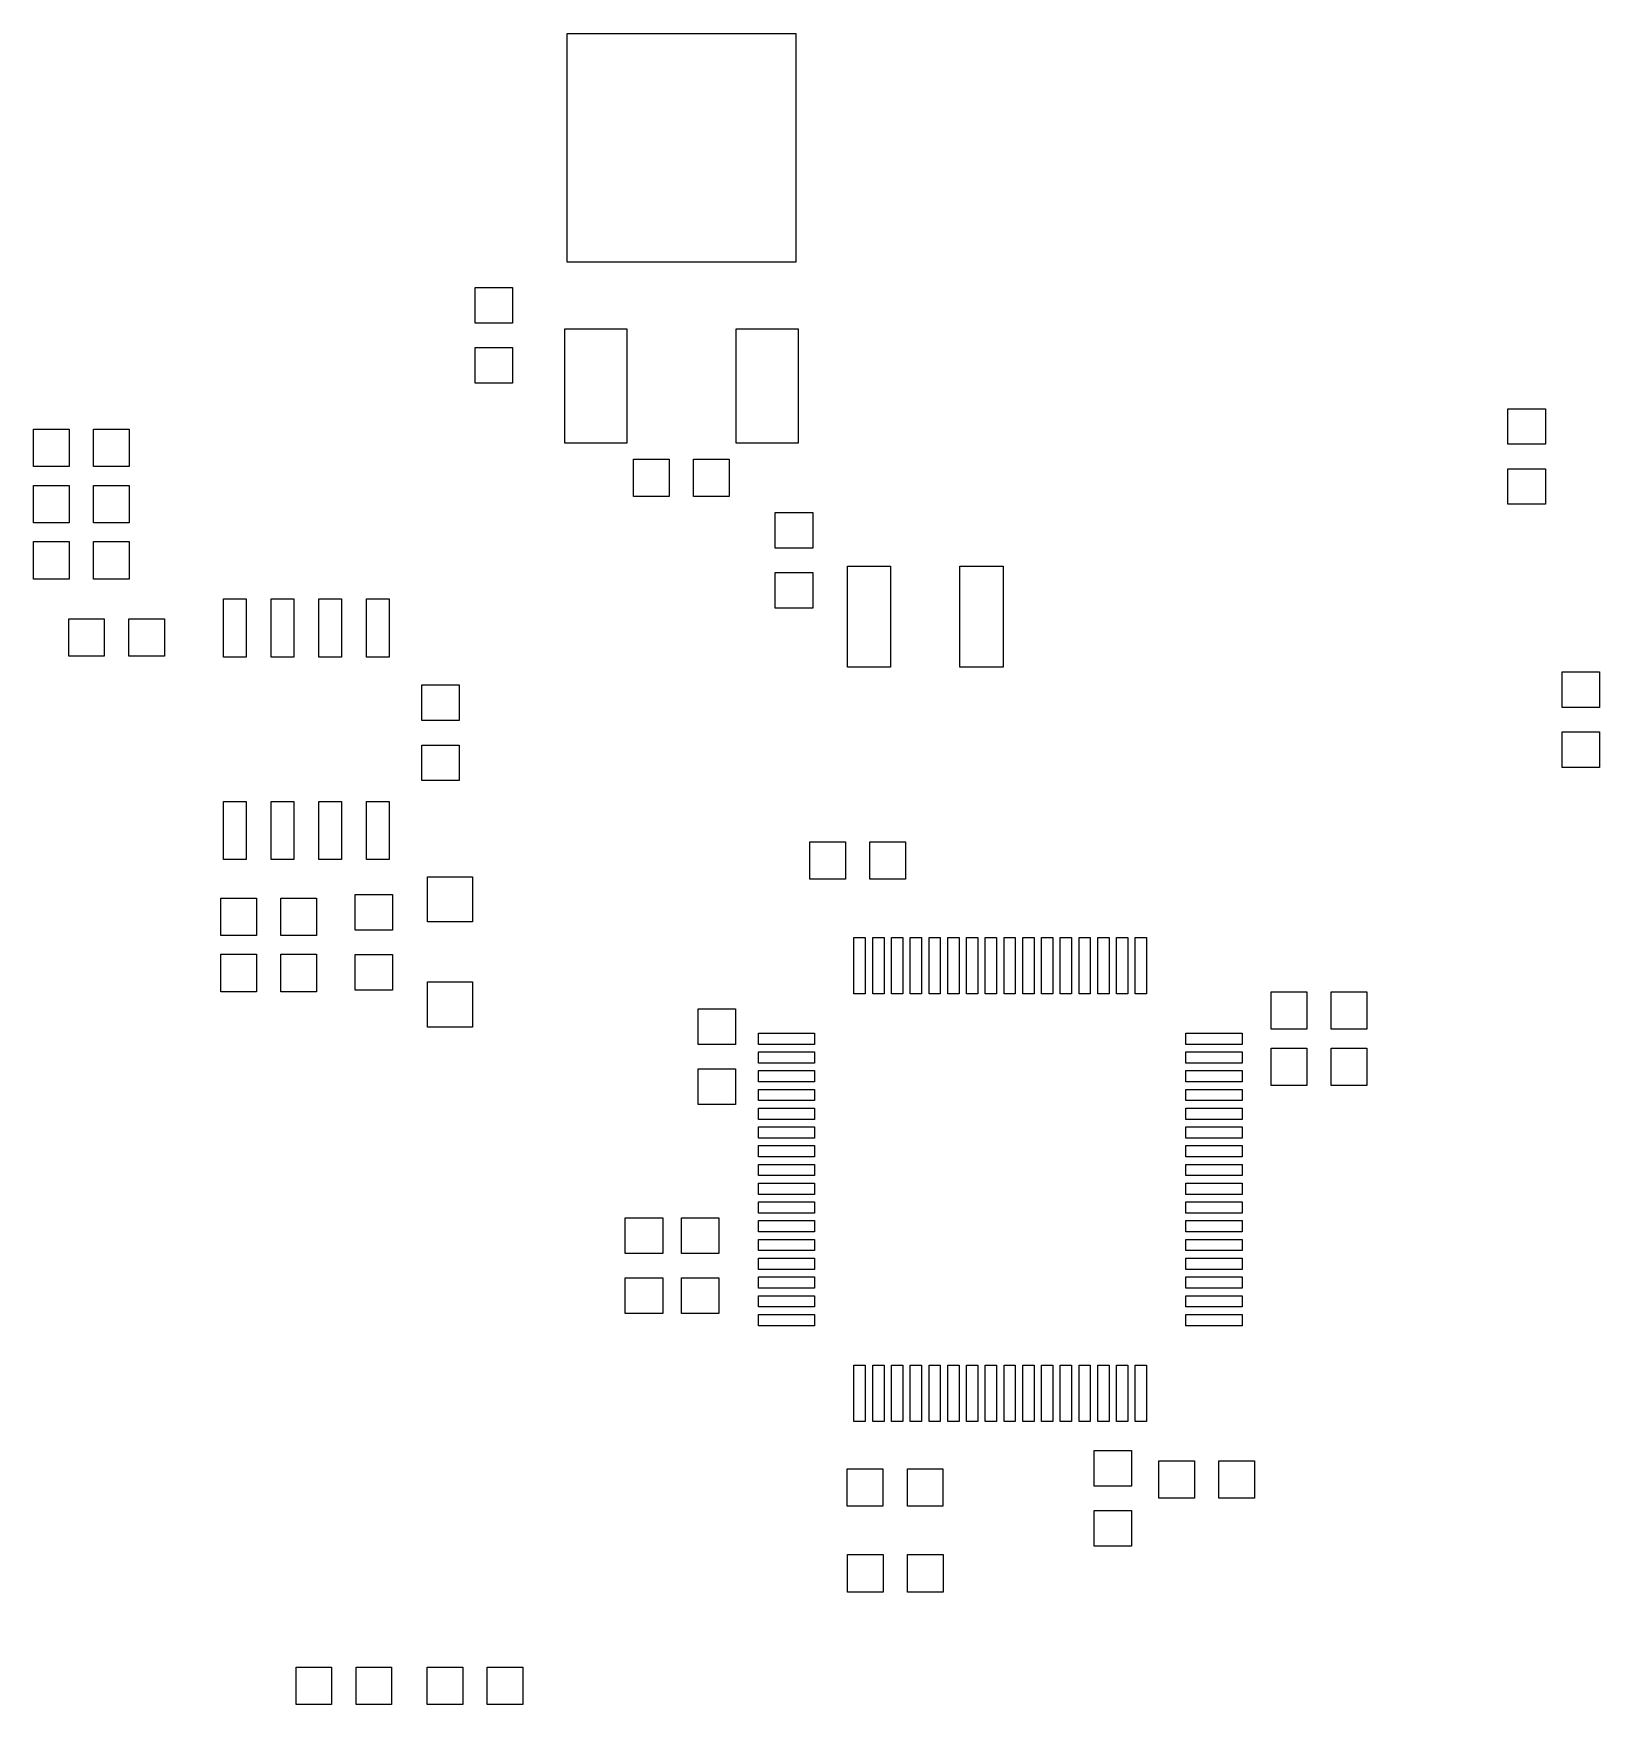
# Model space of a CAD drawing. Extents: x 152.7 to 194.5, y -95.5 to -51.
import ezdxf

# ---------------------------------------------------------------- set-up
doc = ezdxf.new("R2010")
doc.units = 0
doc.header["$MEASUREMENT"] = 0
doc.layers.add('BLACK', color=7, linetype='CONTINUOUS')

msp = doc.modelspace()

# ---------------------------------------------------------------- linework, layer by layer
at = {"layer": 'Black'}
for p, q in [((166.952, -57.048), (166.952, -50.952)), ((166.952, -50.952), (173.048, -50.952)), ((173.048, -50.952), (173.048, -57.048)), ((173.048, -57.048), (166.952, -57.048)), ((164.5, -58.675), (164.5, -57.725)), ((164.5, -57.725), (165.5, -57.725)), ((165.5, -57.725), (165.5, -58.675)), ((165.5, -58.675), (164.5, -58.675)), ((166.888, -61.874), (166.888, -58.826)), ((166.888, -58.826), (168.54, -58.826)), ((168.54, -58.826), (168.54, -61.874)), ((171.46, -61.874), (171.46, -58.826)), ((171.46, -58.826), (173.111, -58.826)), ((173.111, -58.826), (173.111, -61.874)), ((164.5, -60.275), (164.5, -59.325)), ((164.5, -59.325), (165.5, -59.325)), ((165.5, -59.325), (165.5, -60.275)), ((165.5, -60.275), (164.5, -60.275)), ((192.032, -61.905), (192.032, -60.955)), ((192.032, -60.955), (193.032, -60.955)), ((193.032, -60.955), (193.032, -61.905)), ((152.725, -62.5), (152.725, -61.5)), ((152.725, -61.5), (153.675, -61.5)), ((153.675, -61.5), (153.675, -62.5)), ((154.325, -62.5), (154.325, -61.5)), ((154.325, -61.5), (155.275, -61.5)), ((155.275, -61.5), (155.275, -62.5)), ((168.54, -61.874), (166.888, -61.874)), ((173.111, -61.874), (171.46, -61.874)), ((193.032, -61.905), (192.032, -61.905)), ((168.725, -63.3), (168.725, -62.3)), ((168.725, -62.3), (169.675, -62.3)), ((169.675, -62.3), (169.675, -63.3)), ((170.325, -63.3), (170.325, -62.3)), ((170.325, -62.3), (171.275, -62.3)), ((171.275, -62.3), (171.275, -63.3)), ((153.675, -62.5), (152.725, -62.5)), ((155.275, -62.5), (154.325, -62.5)), ((192.032, -63.505), (192.032, -62.555)), ((192.032, -62.555), (193.032, -62.555)), ((193.032, -62.555), (193.032, -63.505)), ((152.725, -64), (152.725, -63)), ((152.725, -63), (153.675, -63)), ((153.675, -63), (153.675, -64)), ((154.325, -64), (154.325, -63)), ((154.325, -63), (155.275, -63)), ((155.275, -63), (155.275, -64)), ((169.675, -63.3), (168.725, -63.3)), ((171.275, -63.3), (170.325, -63.3)), ((193.032, -63.505), (192.032, -63.505)), ((153.675, -64), (152.725, -64)), ((155.275, -64), (154.325, -64)), ((172.5, -64.675), (172.5, -63.725)), ((172.5, -63.725), (173.5, -63.725)), ((173.5, -63.725), (173.5, -64.675)), ((152.725, -65.5), (152.725, -64.5)), ((152.725, -64.5), (153.675, -64.5)), ((153.675, -64.5), (153.675, -65.5)), ((154.325, -65.5), (154.325, -64.5)), ((154.325, -64.5), (155.275, -64.5)), ((155.275, -64.5), (155.275, -65.5)), ((173.5, -64.675), (172.5, -64.675)), ((172.5, -66.275), (172.5, -65.325)), ((172.5, -65.325), (173.5, -65.325)), ((173.5, -65.325), (173.5, -66.275)), ((174.425, -67.85), (174.425, -65.15)), ((174.425, -65.15), (175.575, -65.15)), ((175.575, -65.15), (175.575, -67.85)), ((177.425, -67.85), (177.425, -65.15)), ((177.425, -65.15), (178.575, -65.15)), ((178.575, -65.15), (178.575, -67.85)), ((153.675, -65.5), (152.725, -65.5)), ((155.275, -65.5), (154.325, -65.5)), ((157.795, -67.575), (157.795, -66.025)), ((157.795, -66.025), (158.395, -66.025)), ((158.395, -66.025), (158.395, -67.575)), ((159.065, -67.575), (159.065, -66.025)), ((159.065, -66.025), (159.665, -66.025)), ((159.665, -66.025), (159.665, -67.575)), ((160.335, -67.575), (160.335, -66.025)), ((160.335, -66.025), (160.935, -66.025)), ((160.935, -66.025), (160.935, -67.575)), ((161.605, -67.575), (161.605, -66.025)), ((161.605, -66.025), (162.205, -66.025)), ((162.205, -66.025), (162.205, -67.575)), ((173.5, -66.275), (172.5, -66.275)), ((153.665, -67.556), (153.665, -66.556)), ((153.665, -66.556), (154.615, -66.556)), ((154.615, -66.556), (154.615, -67.556)), ((155.265, -67.556), (155.265, -66.556)), ((155.265, -66.556), (156.215, -66.556)), ((156.215, -66.556), (156.215, -67.556)), ((154.615, -67.556), (153.665, -67.556)), ((156.215, -67.556), (155.265, -67.556)), ((158.395, -67.575), (157.795, -67.575)), ((159.665, -67.575), (159.065, -67.575)), ((160.935, -67.575), (160.335, -67.575)), ((162.205, -67.575), (161.605, -67.575)), ((175.575, -67.85), (174.425, -67.85)), ((178.575, -67.85), (177.425, -67.85)), ((193.476, -68.921), (193.476, -67.971)), ((193.476, -67.971), (194.476, -67.971)), ((194.476, -67.971), (194.476, -68.921)), ((163.076, -69.271), (163.076, -68.321)), ((163.076, -68.321), (164.076, -68.321)), ((164.076, -68.321), (164.076, -69.271)), ((194.476, -68.921), (193.476, -68.921)), ((164.076, -69.271), (163.076, -69.271)), ((163.076, -70.871), (163.076, -69.921)), ((163.076, -69.921), (164.076, -69.921)), ((164.076, -69.921), (164.076, -70.871)), ((193.476, -70.521), (193.476, -69.571)), ((193.476, -69.571), (194.476, -69.571)), ((194.476, -69.571), (194.476, -70.521)), ((194.476, -70.521), (193.476, -70.521)), ((164.076, -70.871), (163.076, -70.871)), ((157.795, -72.975), (157.795, -71.425)), ((157.795, -71.425), (158.395, -71.425)), ((158.395, -71.425), (158.395, -72.975)), ((159.065, -72.975), (159.065, -71.425)), ((159.065, -71.425), (159.665, -71.425)), ((159.665, -71.425), (159.665, -72.975)), ((160.335, -72.975), (160.335, -71.425)), ((160.335, -71.425), (160.935, -71.425)), ((160.935, -71.425), (160.935, -72.975)), ((161.605, -72.975), (161.605, -71.425)), ((161.605, -71.425), (162.205, -71.425)), ((162.205, -71.425), (162.205, -72.975)), ((173.425, -73.5), (173.425, -72.5)), ((173.425, -72.5), (174.375, -72.5)), ((174.375, -72.5), (174.375, -73.5)), ((175.025, -73.5), (175.025, -72.5)), ((175.025, -72.5), (175.975, -72.5)), ((175.975, -72.5), (175.975, -73.5)), ((158.395, -72.975), (157.795, -72.975)), ((159.665, -72.975), (159.065, -72.975)), ((160.935, -72.975), (160.335, -72.975)), ((162.205, -72.975), (161.605, -72.975)), ((163.23, -74.638), (163.23, -73.438)), ((163.23, -73.438), (164.43, -73.438)), ((164.43, -73.438), (164.43, -74.638)), ((174.375, -73.5), (173.425, -73.5)), ((175.975, -73.5), (175.025, -73.5)), ((161.298, -74.859), (161.298, -73.909)), ((161.298, -73.909), (162.298, -73.909)), ((162.298, -73.909), (162.298, -74.859)), ((157.725, -75), (157.725, -74)), ((157.725, -74), (158.675, -74)), ((158.675, -74), (158.675, -75)), ((159.325, -75), (159.325, -74)), ((159.325, -74), (160.275, -74)), ((160.275, -74), (160.275, -75)), ((164.43, -74.638), (163.23, -74.638)), ((158.675, -75), (157.725, -75)), ((160.275, -75), (159.325, -75)), ((162.298, -74.859), (161.298, -74.859)), ((174.6, -76.55), (174.6, -75.05)), ((174.6, -75.05), (174.9, -75.05)), ((174.9, -75.05), (174.9, -76.55)), ((175.1, -76.55), (175.1, -75.05)), ((175.1, -75.05), (175.4, -75.05)), ((175.4, -75.05), (175.4, -76.55)), ((175.6, -76.55), (175.6, -75.05)), ((175.6, -75.05), (175.9, -75.05)), ((175.9, -75.05), (175.9, -76.55)), ((176.1, -76.55), (176.1, -75.05)), ((176.1, -75.05), (176.4, -75.05)), ((176.4, -75.05), (176.4, -76.55)), ((176.6, -76.55), (176.6, -75.05)), ((176.6, -75.05), (176.9, -75.05)), ((176.9, -75.05), (176.9, -76.55)), ((177.1, -76.55), (177.1, -75.05)), ((177.1, -75.05), (177.4, -75.05)), ((177.4, -75.05), (177.4, -76.55)), ((177.6, -76.55), (177.6, -75.05)), ((177.6, -75.05), (177.9, -75.05)), ((177.9, -75.05), (177.9, -76.55)), ((178.1, -76.55), (178.1, -75.05)), ((178.1, -75.05), (178.4, -75.05)), ((178.4, -75.05), (178.4, -76.55)), ((178.6, -76.55), (178.6, -75.05)), ((178.6, -75.05), (178.9, -75.05)), ((178.9, -75.05), (178.9, -76.55)), ((179.1, -76.55), (179.1, -75.05)), ((179.1, -75.05), (179.4, -75.05)), ((179.4, -75.05), (179.4, -76.55)), ((179.6, -76.55), (179.6, -75.05)), ((179.6, -75.05), (179.9, -75.05)), ((179.9, -75.05), (179.9, -76.55)), ((180.1, -76.55), (180.1, -75.05)), ((180.1, -75.05), (180.4, -75.05)), ((180.4, -75.05), (180.4, -76.55)), ((180.6, -76.55), (180.6, -75.05)), ((180.6, -75.05), (180.9, -75.05)), ((180.9, -75.05), (180.9, -76.55)), ((181.1, -76.55), (181.1, -75.05)), ((181.1, -75.05), (181.4, -75.05)), ((181.4, -75.05), (181.4, -76.55)), ((181.6, -76.55), (181.6, -75.05)), ((181.6, -75.05), (181.9, -75.05)), ((181.9, -75.05), (181.9, -76.55)), ((182.1, -76.55), (182.1, -75.05)), ((182.1, -75.05), (182.4, -75.05)), ((182.4, -75.05), (182.4, -76.55)), ((157.725, -76.5), (157.725, -75.5)), ((157.725, -75.5), (158.675, -75.5)), ((158.675, -75.5), (158.675, -76.5)), ((159.325, -76.5), (159.325, -75.5)), ((159.325, -75.5), (160.275, -75.5)), ((160.275, -75.5), (160.275, -76.5)), ((161.298, -76.459), (161.298, -75.509)), ((161.298, -75.509), (162.298, -75.509)), ((162.298, -75.509), (162.298, -76.459)), ((158.675, -76.5), (157.725, -76.5)), ((160.275, -76.5), (159.325, -76.5)), ((162.298, -76.459), (161.298, -76.459)), ((163.23, -77.438), (163.23, -76.238)), ((163.23, -76.238), (164.43, -76.238)), ((164.43, -76.238), (164.43, -77.438)), ((174.9, -76.55), (174.6, -76.55)), ((175.4, -76.55), (175.1, -76.55)), ((175.9, -76.55), (175.6, -76.55)), ((176.4, -76.55), (176.1, -76.55)), ((176.9, -76.55), (176.6, -76.55)), ((177.4, -76.55), (177.1, -76.55)), ((177.9, -76.55), (177.6, -76.55)), ((178.4, -76.55), (178.1, -76.55)), ((178.9, -76.55), (178.6, -76.55)), ((179.4, -76.55), (179.1, -76.55)), ((179.9, -76.55), (179.6, -76.55)), ((180.4, -76.55), (180.1, -76.55)), ((180.9, -76.55), (180.6, -76.55)), ((181.4, -76.55), (181.1, -76.55)), ((181.9, -76.55), (181.6, -76.55)), ((182.4, -76.55), (182.1, -76.55)), ((185.725, -77.5), (185.725, -76.5)), ((185.725, -76.5), (186.675, -76.5)), ((186.675, -76.5), (186.675, -77.5)), ((187.325, -77.5), (187.325, -76.5)), ((187.325, -76.5), (188.275, -76.5)), ((188.275, -76.5), (188.275, -77.5)), ((170.442, -77.907), (170.442, -76.957)), ((170.442, -76.957), (171.442, -76.957)), ((171.442, -76.957), (171.442, -77.907)), ((164.43, -77.438), (163.23, -77.438)), ((186.675, -77.5), (185.725, -77.5)), ((188.275, -77.5), (187.325, -77.5)), ((171.442, -77.907), (170.442, -77.907)), ((172.05, -77.9), (172.05, -77.6)), ((172.05, -77.6), (173.55, -77.6)), ((173.55, -77.9), (172.05, -77.9)), ((173.55, -77.6), (173.55, -77.9)), ((183.45, -77.9), (183.45, -77.6)), ((183.45, -77.6), (184.95, -77.6)), ((184.95, -77.9), (183.45, -77.9)), ((184.95, -77.6), (184.95, -77.9)), ((172.05, -78.4), (172.05, -78.1)), ((172.05, -78.1), (173.55, -78.1)), ((173.55, -78.4), (172.05, -78.4)), ((173.55, -78.1), (173.55, -78.4)), ((183.45, -78.4), (183.45, -78.1)), ((183.45, -78.1), (184.95, -78.1)), ((184.95, -78.4), (183.45, -78.4)), ((184.95, -78.1), (184.95, -78.4)), ((185.725, -79), (185.725, -78)), ((185.725, -78), (186.675, -78)), ((186.675, -78), (186.675, -79)), ((187.325, -79), (187.325, -78)), ((187.325, -78), (188.275, -78)), ((188.275, -78), (188.275, -79)), ((170.442, -79.507), (170.442, -78.557)), ((170.442, -78.557), (171.442, -78.557)), ((171.442, -78.557), (171.442, -79.507)), ((172.05, -78.9), (172.05, -78.6)), ((172.05, -78.6), (173.55, -78.6)), ((173.55, -78.6), (173.55, -78.9)), ((183.45, -78.9), (183.45, -78.6)), ((183.45, -78.6), (184.95, -78.6)), ((184.95, -78.6), (184.95, -78.9)), ((173.55, -78.9), (172.05, -78.9)), ((172.05, -79.4), (172.05, -79.1)), ((172.05, -79.1), (173.55, -79.1)), ((173.55, -79.1), (173.55, -79.4)), ((184.95, -78.9), (183.45, -78.9)), ((183.45, -79.4), (183.45, -79.1)), ((183.45, -79.1), (184.95, -79.1)), ((184.95, -79.1), (184.95, -79.4)), ((186.675, -79), (185.725, -79)), ((188.275, -79), (187.325, -79)), ((171.442, -79.507), (170.442, -79.507)), ((173.55, -79.4), (172.05, -79.4)), ((172.05, -79.9), (172.05, -79.6)), ((172.05, -79.6), (173.55, -79.6)), ((173.55, -79.6), (173.55, -79.9)), ((184.95, -79.4), (183.45, -79.4)), ((183.45, -79.9), (183.45, -79.6)), ((183.45, -79.6), (184.95, -79.6)), ((184.95, -79.6), (184.95, -79.9)), ((173.55, -79.9), (172.05, -79.9)), ((172.05, -80.4), (172.05, -80.1)), ((172.05, -80.1), (173.55, -80.1)), ((173.55, -80.1), (173.55, -80.4)), ((184.95, -79.9), (183.45, -79.9)), ((183.45, -80.4), (183.45, -80.1)), ((183.45, -80.1), (184.95, -80.1)), ((184.95, -80.1), (184.95, -80.4)), ((173.55, -80.4), (172.05, -80.4)), ((172.05, -80.9), (172.05, -80.6)), ((172.05, -80.6), (173.55, -80.6)), ((173.55, -80.6), (173.55, -80.9)), ((184.95, -80.4), (183.45, -80.4)), ((183.45, -80.9), (183.45, -80.6)), ((183.45, -80.6), (184.95, -80.6)), ((184.95, -80.6), (184.95, -80.9)), ((173.55, -80.9), (172.05, -80.9)), ((184.95, -80.9), (183.45, -80.9)), ((172.05, -81.4), (172.05, -81.1)), ((172.05, -81.1), (173.55, -81.1)), ((173.55, -81.4), (172.05, -81.4)), ((173.55, -81.1), (173.55, -81.4)), ((183.45, -81.4), (183.45, -81.1)), ((183.45, -81.1), (184.95, -81.1)), ((184.95, -81.4), (183.45, -81.4)), ((184.95, -81.1), (184.95, -81.4)), ((172.05, -81.9), (172.05, -81.6)), ((172.05, -81.6), (173.55, -81.6)), ((173.55, -81.9), (172.05, -81.9)), ((173.55, -81.6), (173.55, -81.9)), ((183.45, -81.9), (183.45, -81.6)), ((183.45, -81.6), (184.95, -81.6)), ((184.95, -81.9), (183.45, -81.9)), ((184.95, -81.6), (184.95, -81.9)), ((172.05, -82.4), (172.05, -82.1)), ((172.05, -82.1), (173.55, -82.1)), ((173.55, -82.4), (172.05, -82.4)), ((173.55, -82.1), (173.55, -82.4)), ((183.45, -82.4), (183.45, -82.1)), ((183.45, -82.1), (184.95, -82.1)), ((184.95, -82.4), (183.45, -82.4)), ((184.95, -82.1), (184.95, -82.4)), ((168.5, -83.475), (168.5, -82.525)), ((168.5, -82.525), (169.5, -82.525)), ((169.5, -82.525), (169.5, -83.475)), ((170, -83.475), (170, -82.525)), ((170, -82.525), (171, -82.525)), ((171, -82.525), (171, -83.475)), ((172.05, -82.9), (172.05, -82.6)), ((172.05, -82.6), (173.55, -82.6)), ((173.55, -82.6), (173.55, -82.9)), ((183.45, -82.9), (183.45, -82.6)), ((183.45, -82.6), (184.95, -82.6)), ((184.95, -82.6), (184.95, -82.9)), ((173.55, -82.9), (172.05, -82.9)), ((172.05, -83.4), (172.05, -83.1)), ((172.05, -83.1), (173.55, -83.1)), ((173.55, -83.1), (173.55, -83.4)), ((184.95, -82.9), (183.45, -82.9)), ((183.45, -83.4), (183.45, -83.1)), ((183.45, -83.1), (184.95, -83.1)), ((184.95, -83.1), (184.95, -83.4)), ((169.5, -83.475), (168.5, -83.475)), ((171, -83.475), (170, -83.475)), ((173.55, -83.4), (172.05, -83.4)), ((172.05, -83.9), (172.05, -83.6)), ((172.05, -83.6), (173.55, -83.6)), ((173.55, -83.6), (173.55, -83.9)), ((184.95, -83.4), (183.45, -83.4)), ((183.45, -83.9), (183.45, -83.6)), ((183.45, -83.6), (184.95, -83.6)), ((184.95, -83.6), (184.95, -83.9)), ((168.5, -85.075), (168.5, -84.125)), ((168.5, -84.125), (169.5, -84.125)), ((169.5, -84.125), (169.5, -85.075)), ((170, -85.075), (170, -84.125)), ((170, -84.125), (171, -84.125)), ((171, -84.125), (171, -85.075)), ((173.55, -83.9), (172.05, -83.9)), ((172.05, -84.4), (172.05, -84.1)), ((172.05, -84.1), (173.55, -84.1)), ((173.55, -84.1), (173.55, -84.4)), ((184.95, -83.9), (183.45, -83.9)), ((183.45, -84.4), (183.45, -84.1)), ((183.45, -84.1), (184.95, -84.1)), ((184.95, -84.1), (184.95, -84.4)), ((173.55, -84.4), (172.05, -84.4)), ((172.05, -84.9), (172.05, -84.6)), ((172.05, -84.6), (173.55, -84.6)), ((173.55, -84.6), (173.55, -84.9)), ((184.95, -84.4), (183.45, -84.4)), ((183.45, -84.9), (183.45, -84.6)), ((183.45, -84.6), (184.95, -84.6)), ((184.95, -84.6), (184.95, -84.9)), ((169.5, -85.075), (168.5, -85.075)), ((171, -85.075), (170, -85.075)), ((173.55, -84.9), (172.05, -84.9)), ((184.95, -84.9), (183.45, -84.9)), ((172.05, -85.4), (172.05, -85.1)), ((172.05, -85.1), (173.55, -85.1)), ((173.55, -85.4), (172.05, -85.4)), ((173.55, -85.1), (173.55, -85.4)), ((183.45, -85.4), (183.45, -85.1)), ((183.45, -85.1), (184.95, -85.1)), ((184.95, -85.4), (183.45, -85.4)), ((184.95, -85.1), (184.95, -85.4)), ((174.6, -87.95), (174.6, -86.45)), ((174.6, -86.45), (174.9, -86.45)), ((174.9, -86.45), (174.9, -87.95)), ((175.1, -87.95), (175.1, -86.45)), ((175.1, -86.45), (175.4, -86.45)), ((175.4, -86.45), (175.4, -87.95)), ((175.6, -87.95), (175.6, -86.45)), ((175.6, -86.45), (175.9, -86.45)), ((175.9, -86.45), (175.9, -87.95)), ((176.1, -87.95), (176.1, -86.45)), ((176.1, -86.45), (176.4, -86.45)), ((176.4, -86.45), (176.4, -87.95)), ((176.6, -87.95), (176.6, -86.45)), ((176.6, -86.45), (176.9, -86.45)), ((176.9, -86.45), (176.9, -87.95)), ((177.1, -87.95), (177.1, -86.45)), ((177.1, -86.45), (177.4, -86.45)), ((177.4, -86.45), (177.4, -87.95)), ((177.6, -87.95), (177.6, -86.45)), ((177.6, -86.45), (177.9, -86.45)), ((177.9, -86.45), (177.9, -87.95)), ((178.1, -87.95), (178.1, -86.45)), ((178.1, -86.45), (178.4, -86.45)), ((178.4, -86.45), (178.4, -87.95)), ((178.6, -87.95), (178.6, -86.45)), ((178.6, -86.45), (178.9, -86.45)), ((178.9, -86.45), (178.9, -87.95)), ((179.1, -87.95), (179.1, -86.45)), ((179.1, -86.45), (179.4, -86.45)), ((179.4, -86.45), (179.4, -87.95)), ((179.6, -87.95), (179.6, -86.45)), ((179.6, -86.45), (179.9, -86.45)), ((179.9, -86.45), (179.9, -87.95)), ((180.1, -87.95), (180.1, -86.45)), ((180.1, -86.45), (180.4, -86.45)), ((180.4, -86.45), (180.4, -87.95)), ((180.6, -87.95), (180.6, -86.45)), ((180.6, -86.45), (180.9, -86.45)), ((180.9, -86.45), (180.9, -87.95)), ((181.1, -87.95), (181.1, -86.45)), ((181.1, -86.45), (181.4, -86.45)), ((181.4, -86.45), (181.4, -87.95)), ((181.6, -87.95), (181.6, -86.45)), ((181.6, -86.45), (181.9, -86.45)), ((181.9, -86.45), (181.9, -87.95)), ((182.1, -87.95), (182.1, -86.45)), ((182.1, -86.45), (182.4, -86.45)), ((182.4, -86.45), (182.4, -87.95)), ((174.9, -87.95), (174.6, -87.95)), ((175.4, -87.95), (175.1, -87.95)), ((175.9, -87.95), (175.6, -87.95)), ((176.4, -87.95), (176.1, -87.95)), ((176.9, -87.95), (176.6, -87.95)), ((177.4, -87.95), (177.1, -87.95)), ((177.9, -87.95), (177.6, -87.95)), ((178.4, -87.95), (178.1, -87.95)), ((178.9, -87.95), (178.6, -87.95)), ((179.4, -87.95), (179.1, -87.95)), ((179.9, -87.95), (179.6, -87.95)), ((180.4, -87.95), (180.1, -87.95)), ((180.9, -87.95), (180.6, -87.95)), ((181.4, -87.95), (181.1, -87.95)), ((181.9, -87.95), (181.6, -87.95)), ((182.4, -87.95), (182.1, -87.95)), ((181, -89.675), (181, -88.725)), ((181, -88.725), (182, -88.725)), ((182, -88.725), (182, -89.675)), ((182.725, -90), (182.725, -89)), ((182.725, -89), (183.675, -89)), ((183.675, -89), (183.675, -90)), ((184.325, -90), (184.325, -89)), ((184.325, -89), (185.275, -89)), ((185.275, -89), (185.275, -90)), ((174.422, -90.215), (174.422, -89.215)), ((174.422, -89.215), (175.372, -89.215)), ((175.372, -89.215), (175.372, -90.215)), ((176.022, -90.215), (176.022, -89.215)), ((176.022, -89.215), (176.972, -89.215)), ((176.972, -89.215), (176.972, -90.215)), ((182, -89.675), (181, -89.675)), ((175.372, -90.215), (174.422, -90.215)), ((176.972, -90.215), (176.022, -90.215)), ((181, -91.275), (181, -90.325)), ((181, -90.325), (182, -90.325)), ((182, -90.325), (182, -91.275)), ((183.675, -90), (182.725, -90)), ((185.275, -90), (184.325, -90)), ((182, -91.275), (181, -91.275)), ((174.425, -92.5), (174.425, -91.5)), ((174.425, -91.5), (175.375, -91.5)), ((175.375, -91.5), (175.375, -92.5)), ((176.025, -92.5), (176.025, -91.5)), ((176.025, -91.5), (176.975, -91.5)), ((176.975, -91.5), (176.975, -92.5)), ((175.375, -92.5), (174.425, -92.5)), ((176.975, -92.5), (176.025, -92.5)), ((159.725, -95.5), (159.725, -94.5)), ((159.725, -94.5), (160.675, -94.5)), ((160.675, -94.5), (160.675, -95.5)), ((161.325, -95.5), (161.325, -94.5)), ((161.325, -94.5), (162.275, -94.5)), ((162.275, -94.5), (162.275, -95.5)), ((163.225, -95.5), (163.225, -94.5)), ((163.225, -94.5), (164.175, -94.5)), ((164.175, -94.5), (164.175, -95.5)), ((164.825, -95.5), (164.825, -94.5)), ((164.825, -94.5), (165.775, -94.5)), ((165.775, -94.5), (165.775, -95.5)), ((160.675, -95.5), (159.725, -95.5)), ((162.275, -95.5), (161.325, -95.5)), ((164.175, -95.5), (163.225, -95.5)), ((165.775, -95.5), (164.825, -95.5))]:
    msp.add_line(p, q, dxfattribs=at)

doc.saveas('drawing.dxf')
